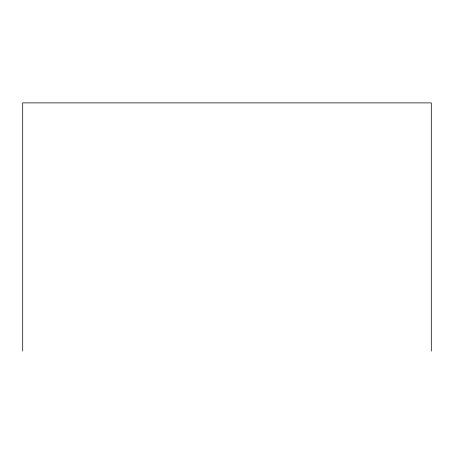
<?xml version="1.0" encoding="UTF-8"?>
<svg xmlns="http://www.w3.org/2000/svg" width="454" height="454" viewBox="0 0 454 454"><rect width="100%" height="100%" fill="white"/><g stroke="black" fill="none" stroke-linecap="round" stroke-linejoin="round"><path stroke-width="0.68" d="M431.3 351.112L431.3 102.888L22.7 102.888L22.7 351.112"/></g></svg>
